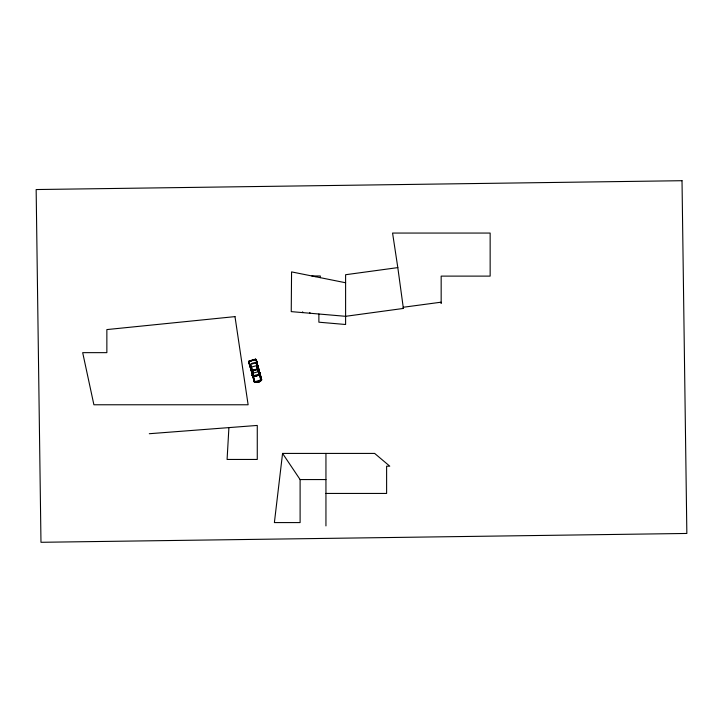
<?xml version="1.0" encoding="UTF-8"?>
<svg xmlns="http://www.w3.org/2000/svg" width="723" height="723" viewBox="0 0 723 723"><rect width="100%" height="100%" fill="white"/><g stroke="black" fill="none" stroke-linecap="round" stroke-linejoin="round"><path stroke-width="1.08" d="M250.691 365.974L250.384 365.585C249.833 363.163 256.059 361.527 256.9 363.832L257.234 363.958C256.855 366.805 257.469 370.601 259.313 373.619C259.62 375.029 260.967 374.333 259.123 373.764M257.126 364.275L257.207 365.413L257.722 365.332C256.439 365.449 257.379 368.106 257.017 365.73L257.786 365.44L257.722 367.365C257.487 370.917 265.377 380.226 258.129 381.59M261.111 379.891L260.813 377.768M250.492 368.17L249.968 366.471M251.523 371.486L251.749 372.282L251.487 371.495M228.911 427.609L227.085 459.448L257.271 459.448L257.271 425.431L149.299 433.719M302.576 312.598L302.648 311.812M309.824 313.222L309.887 312.481M314.415 276.484L316.159 276.584M253.068 377.596L250.411 367.564L251.369 369.073M249.019 361.31L249.363 364.247L249.046 361.03L255.716 359.25L257.677 365.187M260.434 375.273L256.231 360.009L255.526 359.575L253.421 360.253M251.532 360.759L249.019 361.563L249.833 365.946M282.566 453.42L274.388 522.584L300.108 522.584L300.108 479.566L282.566 453.42L374.65 453.42L389.778 466.181L386.615 466.181L386.615 493.438L325.946 493.438M252.164 375.463C253.547 376.077 250.556 374.225 252.67 375.589M258.979 369.905L258.915 369.724M256.755 364.356L256.9 363.832M254.867 375.589L253.122 375.49L252.734 376.385L253.249 376.303L253.122 373.095L251.306 367.266L250.42 367.167L250.384 365.585M257.786 365.44C256.62 368.468 258.87 369.58 259.864 374.044L259.964 373.267C261.383 372.029 258.933 374.785 260.361 372.716M253.402 360.027C255.418 359.828 249.598 361.383 251.441 360.551M258.97 381.22L259.693 380.894L254.523 381.654L250.565 368.079C250.149 365.983 252.291 369.363 252.752 371.812C251.487 378.31 255.002 376.746 259.647 374.55L257.171 366.76L257.451 368.034M260.226 373.303L259.864 374.044C258.942 372.851 259.982 373.701 260.352 372.86M260.027 380.542L260.027 380.144M257.813 365.748L257.93 366.218M259.548 380.885C260.307 381.509 261.853 377.478 261.627 379.982L259.078 381.627M258.933 381.111L254.523 381.717M252.255 370.881L253.113 375.282L252.634 375.092C250.809 366.913 253.384 371.55 252.869 375.345L253.249 376.303L252.472 373.113M258.518 374.044L259.928 374.27L258.319 371.089M251.559 371.315L251.911 371.161C251.821 372.969 250.077 365.621 250.782 366.724M252.643 370.908C248.802 370.998 265.603 367.492 252.282 370.167L252.508 370.998L257.659 369.616L257.433 368.784L257.46 369.489M257.234 363.958L257.099 365.558M261.238 378.644L261.618 379.982L260.741 380.94L258.147 381.663M248.848 361.328L254.342 359.467M252.381 370.592L251.45 370.908L250.42 367.167M252.734 376.385L253.294 376.177L252.797 376.403L253.294 376.177L252.752 371.812M250.402 367.573L251.396 371.251M261.31 379.9L259.006 381.364L260.669 380.732M252.634 375.174L252.851 375.933L252.725 375.129M251.839 370.917L252.399 370.465L251.45 370.908M250.565 368.079L251.017 367.835L250.501 367.709M257.994 369.119L257.524 369.091L258.057 369.354M257.587 365.242L258.238 369.209L257.605 369.2M259.693 381.31L255.409 382.34L254.288 381.943L253.963 380.596M260.913 380.009L260 380.741M253.909 380.66L254.297 381.943L256.493 382.087M256.43 381.816L258.075 381.41M257.668 365.558L257.153 365.865L257.759 368.965M256.249 381.527L254.921 381.617M260.262 377.921L258.988 373.113L259.792 374.595L256.629 375.996L253.186 376.358L253.14 374.686L254.451 379.485M258.274 369.498L258.825 369.263L257.858 365.603M251.161 367.302L252.137 370.465M260.759 380.641L258.988 381.355M259.792 381.202L260.822 380.795M250.98 367.736L250.429 367.781M255.861 362.657L257.045 362.187L256.249 359.747L257.081 362.467M257.722 369.164L258.21 371.739L253.122 373.095M252.77 376.376L253.294 376.177M249.372 360.904L250.357 360.578M250.086 365.874L250.998 367.194M251.92 364.012L253.312 363.606M250.384 364.32L251.477 367.031L256.602 365.657L256.52 364.925M253.854 359.982L251.017 360.741M252.481 370.293L257.361 368.956M257.894 370.429L258.219 371.306M253.999 380.813L254.288 381.961L254.107 380.867M259.376 381.256L259.801 381.726L256.891 382.503L256.746 381.97M259.702 381.355L256.819 382.259L259.747 381.518M257.641 365.377L257.054 365.043M259.412 374.116L253.276 375.761M257.198 381.627L258.066 381.355M253.529 359.72L255.364 359.295M254.704 363.262L256.448 362.937M257.298 382.015L255.373 382.087M260.217 379.033L261.31 378.852L261.636 379.991L261.355 378.807M260.235 379.105L261.247 378.96M345.603 282.756L291.568 271.893L291.242 311.622L345.603 316.312L403.38 308.441L397.813 267.609L345.603 274.722L345.603 324.5L318.879 322.196L318.879 314.008M259.638 373.222L257.867 369.372M258.21 369.263L258.644 369.299M311.866 275.978L320.298 275.978L320.298 277.668M300.108 479.566L325.946 479.566M250.51 367.474L251.468 368.323M255.291 359.259L256.032 359.403M255.336 359.186L256.882 362.196M258.165 369.2L258.807 369.29L257.813 365.594M251.83 375.074L252.49 375.246M254.83 381.753L254.098 380.976M256.267 381.807L255.752 381.283M259.232 373.99L259.647 374.55L258.21 371.739M254.695 381.608L253.89 379.62M250.248 364.275L251.776 368.179M256.665 362.557L256.927 363.28M256.602 365.657L256.999 366.805M254.098 380.587L254.306 381.202M258.59 370.492L259.449 373.619M260.578 375.96L261.175 378.201M260.416 375.77L261.13 378.445M258.518 370.402L259.34 373.484M259.873 376.331L260.126 377.279M259.358 381.184L259.521 381.798M253.231 377.695L253.954 380.37M249.598 364.473L250.312 367.157M253.195 377.939L253.791 380.181M249.552 364.726L250.149 366.959M252.182 372.209L252.725 374.297M249.137 363.063L249.471 364.509M249.408 364.256L248.829 361.735L249.055 362.919M261.111 378.716L261.238 379.34M251.477 367.031L251.712 368.224M256.918 366.796L256.195 362.765M249.878 364.374L250.013 365.133M256.285 362.657L256.493 363.859M397.813 267.609L392.571 233.059L490.149 233.059L490.149 276.114L441.166 276.114L441.166 303.38L441.003 302.205L403.217 307.266L403.38 308.441M325.946 453.42L325.946 525.91M234.993 316.62L106.859 329.58L106.859 352.652L82.684 352.652L93.9 404.772L248.125 404.772L234.993 316.62M682.015 180.705L36.15 189.543L40.976 542.295L686.85 533.457L682.015 180.705"/></g></svg>
